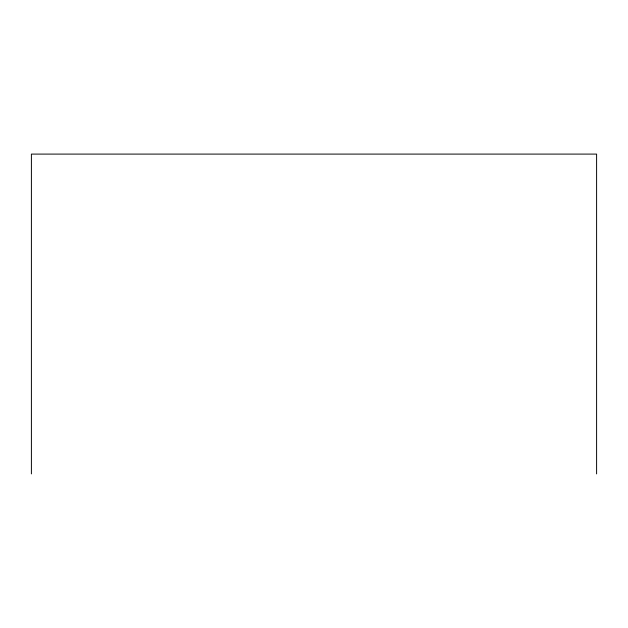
<?xml version="1.0" encoding="UTF-8"?>
<svg xmlns="http://www.w3.org/2000/svg" width="628" height="628" viewBox="0 0 628 628"><rect width="100%" height="100%" fill="white"/><g stroke="black" fill="none" stroke-linecap="round" stroke-linejoin="round"><path stroke-width="0.94" d="M596.6 473.905L596.6 154.096L31.4 154.096L31.4 473.905"/></g></svg>
